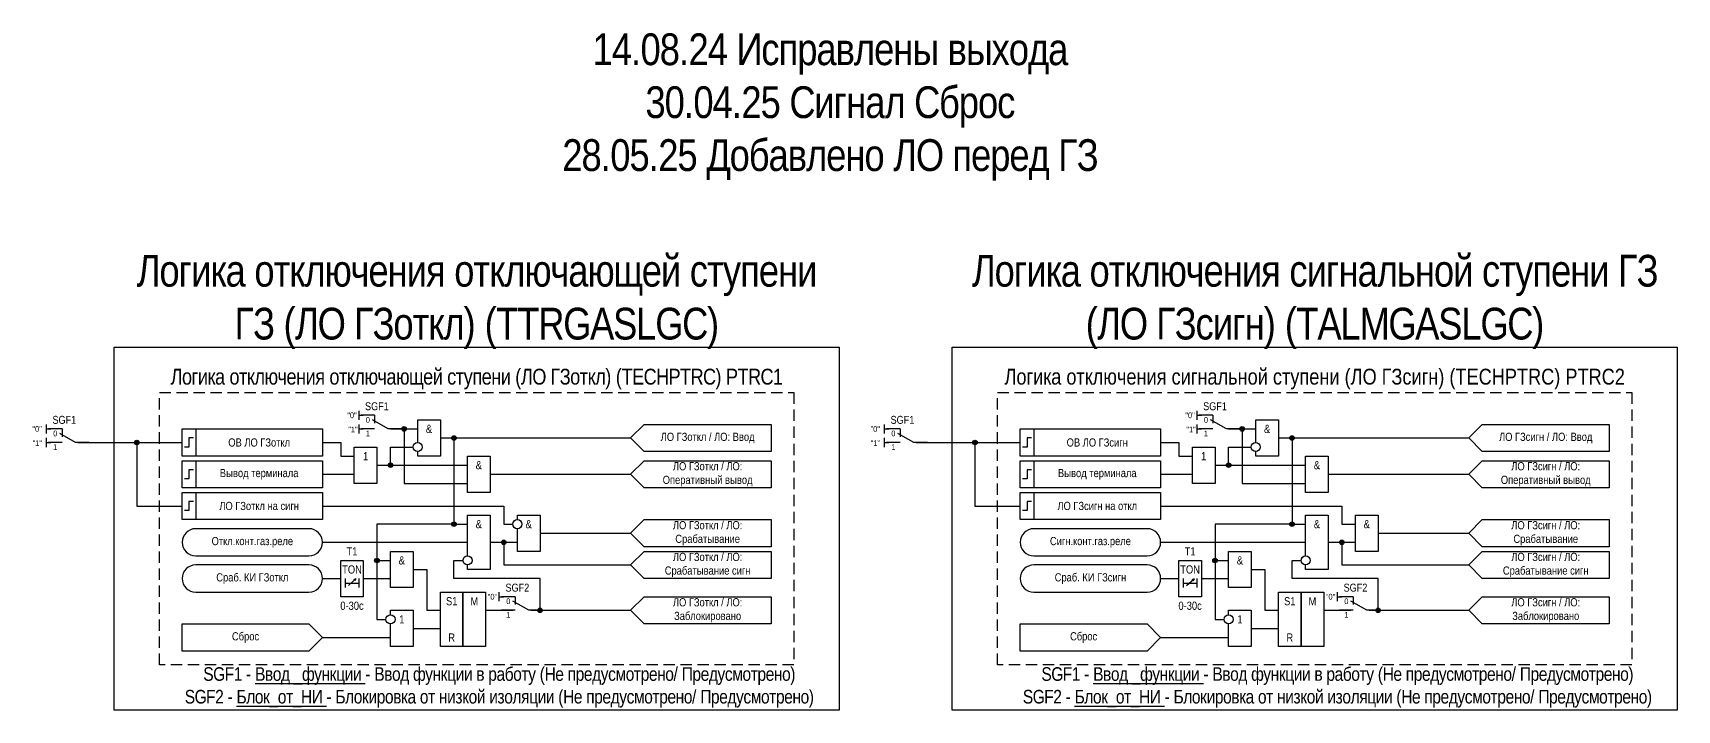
# Model space of a CAD drawing. Header units: millimetres. Extents: x -18 to 898, y -33 to 149.
# Drawn here: x 535.1 to 898, y 0 to 149.3 of the extents above; entities that cross this region are included whole.
import ezdxf
from ezdxf.enums import TextEntityAlignment as Align

# ---------------------------------------------------------------- set-up
doc = ezdxf.new("R2010")
doc.units = ezdxf.units.MM
doc.linetypes.add('штриховая2', pattern=[0.375, 0.25, -0.125])
doc.layers.add('invisible', color=252, linetype='Continuous', plot=False)
doc.layers.add('TEXT', color=7, linetype='Continuous', lineweight=25)
doc.layers.add('Основная', color=7, linetype='Continuous')
doc.styles.add('2.5_Gost_RD', font='ARIALN.TTF', dxfattribs={"height": 2.5})
doc.styles.add('3.5_Gost_RD', font='ARIALN.TTF', dxfattribs={"height": 3.5})
doc.styles.add('Вывод', font='ARIALN.TTF', dxfattribs={"height": 2.5})
doc.styles.add('Компонент', font='ARIALN.TTF', dxfattribs={"height": 3.5})

# ---------------------------------------------------------------- blocks, each defined once
blk = doc.blocks.new('*U78')
at = {"layer": 'Основная', "color": 0}
blk.add_line((0, 0), (7, 4), dxfattribs=at)
at = {"layer": 'Основная', "ltscale": 0.35}
blk.add_line((6, 6), (6, 2.5), dxfattribs=at)
blk = doc.blocks.new('*U92')
at = {"layer": 'Основная', "color": 0}
for p, q in [((-3, 6), (-9, 6)), ((-3, 0), (-9, 0)), ((9, 0), (3, 0))]:
    blk.add_line(p, q, dxfattribs=at)
at = {"layer": 'Основная', "ltscale": 0.25, "xscale": -1}
blk.add_blockref('*U78', (3, 0), dxfattribs=at)
at = {"layer": 'Основная'}
for tag, height, style, p in [('ОУ', 3.5, 'Компонент', (-2, 10)), ('В1', 2.5, 'Вывод', (-13, 6)), ('В2', 2.5, 'Вывод', (-6, 4)), ('В3', 2.5, 'Вывод', (-6, -2))]:
    blk.add_attdef(tag, text='', height=height, dxfattribs=dict(at, style=style)).set_placement(p, align=Align.MIDDLE_CENTER)
blk = doc.blocks.new('Точка')
at = {"ltscale": 100}
h = blk.add_hatch(color=256, dxfattribs=at)
h.dxf.hatch_style = 1
edge = h.paths.add_edge_path()
edge.add_arc((0, 0), 0.5, 0, 360)
blk.add_circle((0, 0), 0.5, dxfattribs=at)
blk = doc.blocks.new('*U91')
at = {"layer": 'Основная', "color": 0}
for p, q in [((-3, 6), (-9, 6)), ((-3, 0), (-9, 0)), ((9, 0), (3, 0))]:
    blk.add_line(p, q, dxfattribs=at)
at = {"layer": 'Основная', "ltscale": 0.25, "xscale": -1}
blk.add_blockref('*U78', (3, 0), dxfattribs=at)
at = {"layer": 'Основная'}
for tag, height, style, p in [('ОУ', 3.5, 'Компонент', (-2, 10)), ('В1', 2.5, 'Вывод', (-13, 6)), ('В2', 2.5, 'Вывод', (-6, 4)), ('В3', 2.5, 'Вывод', (-6, -2))]:
    blk.add_attdef(tag, text='', height=height, dxfattribs=dict(at, style=style)).set_placement(p, align=Align.MIDDLE_CENTER)
blk = doc.blocks.new('*U80')
at = {"layer": 'Основная', "color": 0}
for p, q in [((-3, 6), (-9, 6)), ((-3, 0), (-9, 0)), ((9, 0), (3, 0))]:
    blk.add_line(p, q, dxfattribs=at)
at = {"layer": 'Основная', "ltscale": 0.25, "xscale": -1}
blk.add_blockref('*U78', (3, 0), dxfattribs=at)
at = {"layer": 'Основная'}
for tag, height, style, p in [('ОУ', 3.5, 'Компонент', (-2, 10)), ('В1', 2.5, 'Вывод', (-14, 6)), ('В2', 2.5, 'Вывод', (-6, 4)), ('В3', 2.5, 'Вывод', (-6, -2))]:
    blk.add_attdef(tag, text='', height=height, dxfattribs=dict(at, style=style)).set_placement(p, align=Align.MIDDLE_CENTER)
blk = doc.blocks.new('*U90')
at = {"layer": 'Основная', "color": 0}
for p, q in [((-3, 6), (-9, 6)), ((-3, 0), (-9, 0)), ((9, 0), (3, 0))]:
    blk.add_line(p, q, dxfattribs=at)
at = {"layer": 'Основная', "ltscale": 0.25, "xscale": -1}
blk.add_blockref('*U78', (3, 0), dxfattribs=at)
at = {"layer": 'Основная'}
for tag, height, style, p in [('ОУ', 3.5, 'Компонент', (-2, 10)), ('В1', 2.5, 'Вывод', (-13, 6)), ('В2', 2.5, 'Вывод', (-6, 4)), ('В3', 2.5, 'Вывод', (-6, -2))]:
    blk.add_attdef(tag, text='', height=height, dxfattribs=dict(at, style=style)).set_placement(p, align=Align.MIDDLE_CENTER)
blk = doc.blocks.new('*U89')
at = {"layer": 'Основная', "color": 0}
for p, q in [((-3, 6), (-9, 6)), ((-3, 0), (-9, 0)), ((9, 0), (3, 0))]:
    blk.add_line(p, q, dxfattribs=at)
at = {"layer": 'Основная', "ltscale": 0.25, "xscale": -1}
blk.add_blockref('*U78', (3, 0), dxfattribs=at)
at = {"layer": 'Основная'}
for tag, height, style, p in [('ОУ', 3.5, 'Компонент', (-2, 10)), ('В1', 2.5, 'Вывод', (-13, 6)), ('В2', 2.5, 'Вывод', (-6, 4)), ('В3', 2.5, 'Вывод', (-6, -2))]:
    blk.add_attdef(tag, text='', height=height, dxfattribs=dict(at, style=style)).set_placement(p, align=Align.MIDDLE_CENTER)

msp = doc.modelspace()

# ---------------------------------------------------------------- linework, layer by layer
at = {"ltscale": 100}
for p, q in [((607, 66), (607, 64)), ((792, 66), (792, 64)), ((607, 65), (608, 65)), ((607, 63), (607, 61)), ((607, 62), (608, 62)), ((792, 65), (793, 65)), ((792, 63), (792, 61)), ((792, 62), (793, 62)), ((608, 29), (608, 29)), ((638, 24), (638, 26)), ((793, 29), (793, 29)), ((823, 24), (823, 26)), ((638, 25), (639, 25)), ((823, 25), (824, 25))]:
    msp.add_line(p, q, dxfattribs=at)
at = {"color": 6, "ltscale": 100}
for p, q in [((538, 63), (538, 61)), ((538, 62), (539, 62)), ((723, 63), (723, 61)), ((723, 62), (724, 62)), ((538, 60), (538, 58)), ((538, 59), (539, 59)), ((723, 60), (723, 58)), ((723, 59), (724, 59))]:
    msp.add_line(p, q, dxfattribs=at)
at = {"color": 7, "ltscale": 100}
for p, q in [((604.7, 27.46), (606.37, 28.95)), ((606.37, 28.95), (605.85, 28.73)), ((606.37, 28.95), (606.11, 28.48)), ((789.7, 27.46), (791.37, 28.95)), ((791.37, 28.95), (790.85, 28.73)), ((791.37, 28.95), (791.11, 28.48))]:
    msp.add_line(p, q, dxfattribs=at)
at = {"color": 3, "ltscale": 100}
for points in [[(553, 80), (713, 80), (713, 0), (553, 0)], [(738, 80), (898, 80), (898, 0), (738, 0)]]:
    msp.add_lwpolyline(points, close=True, dxfattribs=at)
at = {"linetype": 'штриховая2', "ltscale": 10}
for points in [[(563, 70), (703, 70), (703, 10), (563, 10)], [(748, 70), (888, 70), (888, 10), (748, 10)]]:
    msp.add_lwpolyline(points, close=True, dxfattribs=at)
at = {"ltscale": 100}
for points in [[(568, 62), (571, 62), (571, 56), (568, 56)], [(753, 62), (756, 62), (756, 56), (753, 56)], [(568, 55), (571, 55), (571, 49), (568, 49)], [(606, 58), (611, 58), (611, 50), (606, 50)], [(631, 56), (636, 56), (636, 48), (631, 48)], [(753, 55), (756, 55), (756, 49), (753, 49)], [(791, 58), (796, 58), (796, 50), (791, 50)], [(816, 56), (821, 56), (821, 48), (816, 48)], [(568, 48), (571, 48), (571, 42), (568, 42)], [(753, 48), (756, 48), (756, 42), (753, 42)], [(827, 43), (832, 43), (832, 35), (827, 35)], [(603, 33), (608, 33), (608, 25), (603, 25)], [(614, 35), (619, 35), (619, 27), (614, 27)], [(788, 33), (793, 33), (793, 25), (788, 25)], [(799, 35), (804, 35), (804, 27), (799, 27)], [(625, 26), (630, 26), (630, 14), (625, 14)], [(630, 26), (635, 26), (635, 14), (630, 14)], [(810, 26), (815, 26), (815, 14), (810, 14)], [(815, 26), (820, 26), (820, 14), (815, 14)]]:
    msp.add_lwpolyline(points, close=True, dxfattribs=at)
for points in [[(614, 62), (620, 62)], [(614, 62), (617, 62), (617, 50), (631, 50)], [(620, 59), (620, 64), (625, 64), (625, 56), (620, 56), (620, 57)], [(799, 62), (805, 62)], [(799, 62), (802, 62), (802, 50), (816, 50)], [(805, 59), (805, 64), (810, 64), (810, 56), (805, 56), (805, 57)], [(599, 59), (603, 59), (603, 56), (606, 56)], [(625, 60), (628, 60), (628, 41), (611, 41), (611, 33), (614, 33)], [(625, 60), (628, 60), (628, 41), (611, 41), (611, 20), (613, 20)], [(625, 60), (667, 60)], [(625, 60), (628, 60), (628, 41), (631, 41)], [(784, 59), (788, 59), (788, 56), (791, 56)], [(810, 60), (813, 60), (813, 41), (796, 41), (796, 33), (799, 33)], [(810, 60), (813, 60), (813, 41), (796, 41), (796, 20), (798, 20)], [(810, 60), (852, 60)], [(810, 60), (813, 60), (813, 41), (816, 41)], [(611, 54), (614, 54), (614, 58), (619, 58)], [(796, 54), (799, 54), (799, 58), (804, 58)], [(599, 52), (606, 52)], [(611, 54), (631, 54)], [(636, 52), (667, 52)], [(784, 52), (791, 52)], [(796, 54), (816, 54)], [(821, 52), (852, 52)], [(599, 45), (639, 45), (639, 41), (641, 41)], [(784, 45), (824, 45), (824, 41), (827, 41)], [(631, 34), (631, 43), (636, 43), (636, 31), (631, 31), (631, 32)], [(642, 42), (642, 43), (647, 43), (647, 35), (642, 35), (642, 40)], [(816, 34), (816, 43), (821, 43), (821, 31), (816, 31), (816, 32)], [(599, 37), (631, 37)], [(636, 37), (642, 37)], [(636, 37), (639, 37), (639, 32), (667, 32)], [(647, 39), (667, 39)], [(784, 37), (816, 37)], [(821, 37), (827, 37)], [(821, 37), (824, 37), (824, 32), (852, 32)], [(832, 39), (852, 39)], [(645, 22), (647, 22), (647, 29), (628, 29), (628, 33), (630, 33)], [(830, 22), (832, 22), (832, 29), (813, 29), (813, 33), (815, 33)], [(619, 31), (622, 31), (622, 22), (625, 22)], [(804, 31), (807, 31), (807, 22), (810, 22)], [(599, 29), (603, 29)], [(604, 29), (604, 27)], [(604, 28), (607, 28)], [(607, 29), (607, 27)], [(608, 29), (614, 29)], [(784, 29), (788, 29)], [(789, 29), (789, 27)], [(789, 28), (792, 28)], [(792, 29), (792, 27)], [(793, 29), (799, 29)], [(614, 21), (614, 22), (619, 22), (619, 14), (614, 14), (614, 19)], [(635, 22), (641, 22)], [(645, 22), (667, 22)], [(799, 21), (799, 22), (804, 22), (804, 14), (799, 14), (799, 19)], [(820, 22), (826, 22)], [(830, 22), (852, 22)], [(599, 16), (614, 16)], [(619, 18), (625, 18)], [(784, 16), (799, 16)], [(804, 18), (810, 18)]]:
    msp.add_lwpolyline(points, dxfattribs=at)
at = {"lineweight": 30, "ltscale": 100}
for points in [[(570.5, 60), (569.5, 60), (569.5, 58), (568.5, 58)], [(755.5, 60), (754.5, 60), (754.5, 58), (753.5, 58)], [(570.5, 53), (569.5, 53), (569.5, 51), (568.5, 51)], [(755.5, 53), (754.5, 53), (754.5, 51), (753.5, 51)], [(570.5, 46), (569.5, 46), (569.5, 44), (568.5, 44)], [(755.5, 46), (754.5, 46), (754.5, 44), (753.5, 44)]]:
    msp.add_lwpolyline(points, dxfattribs=at)
at = {"ltscale": 100}
for centre in [(620, 58), (805, 58), (642, 41), (631, 33), (816, 33), (614, 20), (799, 20)]:
    msp.add_circle(centre, 1, dxfattribs=at)
at = {"layer": 'invisible', "ltscale": 100}
for points in [[(545, 59), (568, 59)], [(545, 59), (558, 59), (558, 45), (568, 45)], [(730, 59), (753, 59)], [(730, 59), (743, 59), (743, 45), (753, 45)]]:
    msp.add_lwpolyline(points, dxfattribs=at)
at = {"layer": 'TEXT', "ltscale": 100}
for points in [[(568, 62), (599, 62), (599, 56), (568, 56)], [(753, 62), (784, 62), (784, 56), (753, 56)], [(568, 55), (599, 55), (599, 49), (568, 49)], [(753, 55), (784, 55), (784, 49), (753, 49)], [(568, 48), (599, 48), (599, 42), (568, 42)], [(753, 48), (784, 48), (784, 42), (753, 42)]]:
    msp.add_lwpolyline(points, close=True, dxfattribs=at)
for points in [[(667, 60), (670, 63), (698, 63), (698, 57), (670, 57), (667, 60)], [(852, 60), (855, 63), (883, 63), (883, 57), (855, 57), (852, 60)], [(667, 52), (670, 55), (698, 55), (698, 49), (670, 49), (667, 52)], [(852, 52), (855, 55), (883, 55), (883, 49), (855, 49), (852, 52)], [(667, 39), (670, 42), (698, 42), (698, 36), (670, 36), (667, 39)], [(852, 39), (855, 42), (883, 42), (883, 36), (855, 36), (852, 39)], [(667, 32), (670, 35), (698, 35), (698, 29), (670, 29), (667, 32)], [(852, 32), (855, 35), (883, 35), (883, 29), (855, 29), (852, 32)], [(667, 22), (670, 25), (698, 25), (698, 19), (670, 19), (667, 22)], [(852, 22), (855, 25), (883, 25), (883, 19), (855, 19), (852, 22)], [(568, 19), (596, 19), (599, 16), (596, 13), (568, 13), (568, 19)], [(753, 19), (781, 19), (784, 16), (781, 13), (753, 13), (753, 19)]]:
    msp.add_lwpolyline(points, dxfattribs=at)
for points in [[(571, 34), (596, 34, 1), (596, 40), (571, 40, 1)], [(756, 34), (781, 34, 1), (781, 40), (756, 40, 1)], [(571, 26), (596, 26, 1), (596, 32), (571, 32, 1)], [(756, 26), (781, 26, 1), (781, 32), (756, 32, 1)]]:
    msp.add_lwpolyline(points, format="xyb", close=True, dxfattribs=at)

# ---------------------------------------------------------------- block references
at = {"ltscale": 100}
for p in [(617, 62), (802, 62), (558, 59), (628, 60), (743, 59), (813, 60), (614, 54), (799, 54), (628, 41), (813, 41), (639, 37), (824, 37), (611, 33), (796, 33), (647, 22), (832, 22)]:
    msp.add_blockref('Точка', p, dxfattribs=at)
at = {"layer": 'Основная', "ltscale": 0.25, "xscale": 0.5, "yscale": 0.5, "zscale": 0.5}
for name, p, values in [('*U91', (612, 62), {'ОУ': 'SGF1', 'В1': '"0"', 'В2': '0', 'В3': '1'}), ('*U89', (797, 62), {'ОУ': 'SGF1', 'В1': '"0"', 'В2': '0', 'В3': '1'}), ('*U92', (643, 22), {'ОУ': 'SGF2', 'В1': '"0"', 'В2': '0', 'В3': '1'}), ('*U90', (828, 22), {'ОУ': 'SGF2', 'В1': '"0"', 'В2': '0', 'В3': '1'})]:
    msp.add_blockref(name, p, dxfattribs=at).add_auto_attribs(values)
at = {"layer": 'Основная', "color": 6, "ltscale": 0.25, "xscale": 0.5, "yscale": 0.5, "zscale": 0.5}
for p in [(543, 59), (728, 59)]:
    msp.add_blockref('*U80', p, dxfattribs=at).add_auto_attribs({'ОУ': 'SGF1', 'В1': '"0"', 'В2': '0', 'В3': '1'})

# ---------------------------------------------------------------- texts
at = {"color": 30, "ltscale": 100, "attachment_point": 5, "style": '3.5_Gost_RD'}
for s, insert, char_height, width in [('{\\T0.95;Логика отключения отключающей ступени (ЛО ГЗоткл) (TECHPTRC) \\C6;PTRC1}', (633, 73), 3.5, 140), ('Логика отключения сигнальной ступени (ЛО ГЗсигн) (TECHPTRC) {\\C6;PTRC2}', (818, 73), 3.5, 140), ('{\\T0.95;SGF1 - \\LВвод _функции\\l - Ввод функции в работу (Не предусмотрено/ Предусмотрено)\\PSGF2 - \\LБлок_от_HИ\\l - Блокировка от низкой изоляции (Не предусмотрено/ Предусмотрено)}', (638, 5), 3, 150), ('{\\T0.95;SGF1 - \\LВвод _функции\\l - Ввод функции в работу (Не предусмотрено/ Предусмотрено)\\PSGF2 - \\LБлок_от_HИ\\l - Блокировка от низкой изоляции (Не предусмотрено/ Предусмотрено)}', (823, 5), 3, 150)]:
    msp.add_mtext(s, dxfattribs=dict(at, insert=insert, char_height=char_height, width=width))
at = {"ltscale": 100, "char_height": 1.25, "attachment_point": 1, "style": '3.5_Gost_RD'}
for insert in [(604.67, 62.5), (789.67, 62.5)]:
    msp.add_mtext_dynamic_manual_height_columns('"1"', width=2, gutter_width=17.5, heights=[0], dxfattribs=dict(at, insert=insert))
at = {"ltscale": 100, "char_height": 1.8, "width": 5, "attachment_point": 5, "style": '2.5_Gost_RD'}
for s, insert in [('&', (622.5, 62)), ('&', (807.5, 62)), ('1', (608.5, 56)), ('&', (633.5, 54)), ('1', (793.5, 56)), ('&', (818.5, 54)), ('&', (633.5, 41)), ('&', (644.5, 41)), ('&', (818.5, 41)), ('&', (829.5, 41)), ('T1', (605.5, 35)), ('&', (616.5, 33)), ('T1', (790.5, 35)), ('&', (801.5, 33)), ('TON', (605.5, 31)), ('TON', (790.5, 31)), ('0-30с', (605.5, 23)), ('S1', (627.5, 24)), ('М', (632.5, 24)), ('0-30с', (790.5, 23)), ('S1', (812.5, 24)), ('М', (817.5, 24)), ('1', (616.5, 20)), ('1', (801.5, 20)), ('R', (627.5, 16)), ('R', (812.5, 16))]:
    msp.add_mtext(s, dxfattribs=dict(at, insert=insert))
at = {"color": 6, "ltscale": 100, "char_height": 1.25, "attachment_point": 1, "style": '3.5_Gost_RD'}
for insert in [(535, 59.5), (720, 59.5)]:
    msp.add_mtext_dynamic_manual_height_columns('"1"', width=2, gutter_width=17.5, heights=[0], dxfattribs=dict(at, insert=insert))
at = {"layer": 'TEXT', "color": 3, "ltscale": 100, "char_height": 7, "attachment_point": 5, "style": '3.5_Gost_RD'}
for s, insert, width in [('{\\T0.95;14.08.24 Исправлены выхода\\P30.04.25 Сигнал Сброс\\P28.05.25 Добавлено ЛО перед ГЗ}', (711, 133), 316.529), ('{\\T0.95;Логика отключения отключающей ступени ГЗ (ЛО ГЗоткл) (TTRGASLGC)}', (633, 90), 160), ('{\\T0.95;Логика отключения сигнальной ступени ГЗ (ЛО ГЗсигн) (TALMGASLGC)}', (818, 90), 153.8217)]:
    msp.add_mtext(s, dxfattribs=dict(at, insert=insert, width=width))
at = {"layer": 'TEXT', "ltscale": 100, "char_height": 1.8, "width": 28, "attachment_point": 5, "style": '2.5_Gost_RD'}
for s, insert in [('ОВ ЛО ГЗоткл', (585, 59)), ('ЛО ГЗоткл / ЛО: Ввод', (684, 60)), ('ОВ ЛО ГЗсигн', (770, 59)), ('ЛО ГЗсигн / ЛО: Ввод', (869, 60)), ('ЛО ГЗоткл / ЛО: Оперативный вывод', (684, 52)), ('ЛО ГЗсигн / ЛО: Оперативный вывод', (869, 52)), ('Вывод терминала', (585, 52)), ('Вывод терминала', (770, 52)), ('ЛО ГЗоткл на сигн', (585, 45)), ('ЛО ГЗсигн на откл', (770, 45)), ('ЛО ГЗоткл / ЛО: Срабатывание', (684, 39)), ('ЛО ГЗсигн / ЛО: Срабатывание', (869, 39)), ('\\A1;Откл.конт.газ.реле', (583.5, 37)), ('\\A1;Сигн.конт.газ.реле', (768.5, 37)), ('ЛО ГЗоткл / ЛО: Срабатывание сигн', (684, 32)), ('ЛО ГЗсигн / ЛО: Срабатывание сигн', (869, 32)), ('\\A1;Сраб. КИ ГЗоткл', (583.5, 29)), ('\\A1;Сраб. КИ ГЗсигн', (768.5, 29)), ('ЛО ГЗоткл / ЛО: Заблокировано', (684, 22)), ('ЛО ГЗсигн / ЛО: Заблокировано', (869, 22)), ('Сброс', (582, 16)), ('Сброс', (767, 16))]:
    msp.add_mtext(s, dxfattribs=dict(at, insert=insert))

doc.saveas('drawing.dxf')
